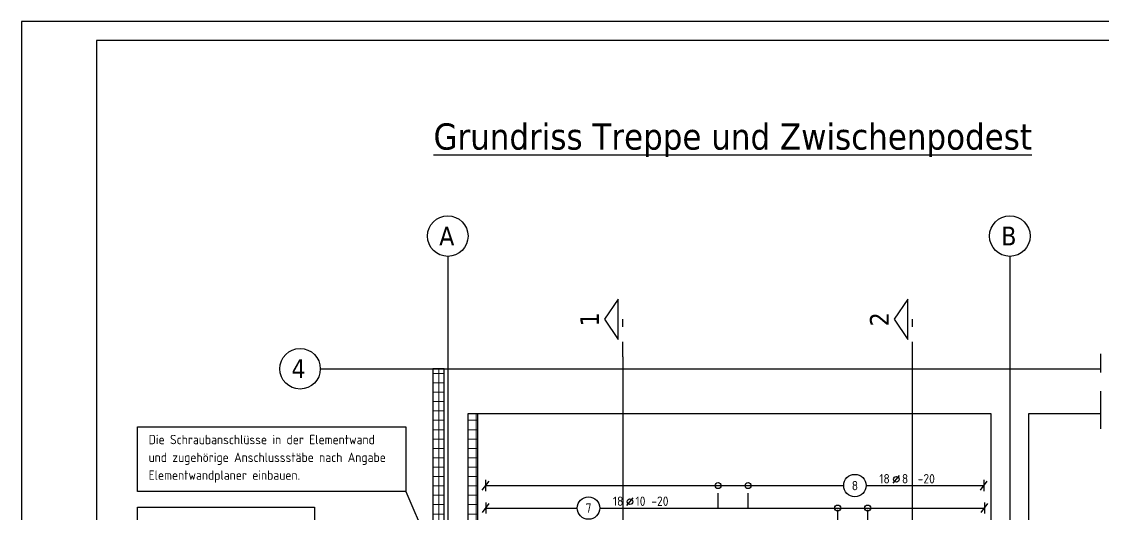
# Model space of a CAD drawing. Extents: x 0 to 27.3, y -4.8 to 14.9.
# Drawn here: x 0 to 7.22, y 11.56 to 14.85 of the extents above; entities that cross this region are included whole.
import ezdxf
from ezdxf.enums import TextEntityAlignment as Align

# ---------------------------------------------------------------- set-up
doc = ezdxf.new("R2010")
doc.units = 0
doc.header["$LTSCALE"] = 0.25
for name, pattern in [('AUSGEZOGEN', [1000.01, 1000, 0.01]), ('GESTRICHELTX2', [1.5, 1, -0.5]), ('STRICHPUNKT2', [0.55, 0.25, -0.125, 0.05, -0.125]), ('VERDECKT', [0.375, 0.25, -0.125])]:
    doc.linetypes.add(name, pattern=pattern)
for name, color, linetype in [('ACHSEN', 7, 'Continuous'), ('BETON', 7, 'Continuous'), ('HILFE', 7, 'Continuous'), ('RAHMEN', 7, 'Continuous'), ('RND', 7, 'Continuous'), ('SCHNITTE', 7, 'Continuous'), ('SFP_Achsen', 7, 'Continuous'), ('TEXT', 7, 'Continuous')]:
    doc.layers.add(name, color=color, linetype=linetype)
doc.layers.add('NOPLOT', color=7, linetype='Continuous', plot=False)
doc.layers.add('zila_01_rb_02_stb-fertig_05_schraff', color=144, linetype='Continuous', lineweight=9)
doc.styles.add('helv', font='tahoma.ttf')
doc.styles.add('txt', font='isocp.shx')

# ---------------------------------------------------------------- blocks, each defined once
blk = doc.blocks.new('DINA1')
at = {"layer": 'RAHMEN'}
for p, q in [((0, 59.4), (0, 0)), ((84.1, 59.4), (0, 59.4))]:
    blk.add_line(p, q, dxfattribs=at)
at = {"layer": 'RAHMEN', "color": 5}
for p, q in [((2, 58.9), (2, 0.5)), ((83.6, 58.9), (2, 58.9))]:
    blk.add_line(p, q, dxfattribs=at)
blk = doc.blocks.new('SCHN-1')
at = {"layer": 'SCHNITTE', "color": 5, "linetype": 'Continuous'}
blk.add_lwpolyline([(0.54, 0.125), (0, 0.485), (-0.54, 0.125)], close=True, dxfattribs=at)
at = {"layer": 'SCHNITTE', "color": 6, "linetype": 'Continuous', "style": 'helv'}
blk.add_attdef('SCHN-1', text='', height=0.5, dxfattribs=at).set_placement((0, 0.635), align=Align.CENTER)
blk = doc.blocks.new('LEI_GRE')
at = {"layer": 'RND', "color": 7, "linetype": 'Continuous'}
for p, q in [((-0.09, -0.12), (0.09, 0.12)), ((0, 0.15), (0, -0.15))]:
    blk.add_line(p, q, dxfattribs=at)
blk = doc.blocks.new('RND_LEI')
at = {"layer": 'RND', "color": 7, "linetype": 'Continuous'}
blk.add_line((1.022, 0.066), (1.19, 0.27), dxfattribs=at)
for centre, radius in [((0, 0), 0.3), ((1.106, 0.168), 0.075)]:
    blk.add_circle(centre, radius, dxfattribs=at)
at = {"layer": 'RND', "color": 7, "linetype": 'Continuous', "style": 'txt'}
blk.add_attdef('ANZ', text='', height=0.25, dxfattribs=at).set_placement((0.931, 0.057), align=Align.RIGHT)
for tag, p in [('DUM', (1.253, 0.057)), ('ABSTD', (1.674, 0.057)), ('POSTXT', (0.374, -0.327))]:
    blk.add_attdef(tag, p, '', height=0.25, dxfattribs=at)
blk.add_attdef('POSL', text='', height=0.25, dxfattribs=at).set_placement((0, 0), align=Align.MIDDLE)

msp = doc.modelspace()

# ---------------------------------------------------------------- hatches: boundary and pattern name
at = {"layer": 'zila_01_rb_02_stb-fertig_05_schraff', "linetype": 'AUSGEZOGEN'}
h = msp.add_hatch(dxfattribs=at)
h.set_pattern_fill('ANSI37', color=102, scale=0.5, angle=-45)
h.set_pattern_definition([(0, (-75.84206, 52.4414), (1e-17, 0.0625), []), (90, (-75.84206, 52.4414), (-0.0625, 2e-17), [])])
h.paths.add_polyline_path([(2.7429, 5.4599), (2.7679, 5.4599), (2.8179, 5.4599), (2.8179, 12.5349), (2.7429, 12.5349)])
h.paths.add_polyline_path([(2.9779, 5.0813), (3.0429, 5.0813), (3.0429, 12.2349), (2.9779, 12.2349)])
h.paths.add_polyline_path([(2.6929, 5.0813), (2.7679, 5.0813), (2.7679, 5.4599), (2.7429, 5.4599), (2.6929, 5.4599)])

# ---------------------------------------------------------------- linework, layer by layer
at = {"color": 0, "linetype": 'ByBlock', "lineweight": -2}
for points in [[(2.8179, 12.5349), (2.7429, 12.5349), (2.7429, 5.4599), (2.7679, 5.4599)], [(3.0429, 5.0813), (3.0429, 12.2349)]]:
    msp.add_lwpolyline(points, dxfattribs=at)
at = {"layer": 'ACHSEN', "color": 140, "linetype": 'AUSGEZOGEN'}
for p, q in [((2.8429, 13.2849), (2.8429, 5.0813)), ((6.5929, 13.2849), (6.5929, 5.0813)), ((1.9929, 12.5349), (7.2006, 12.5349))]:
    msp.add_line(p, q, dxfattribs=at)
at = {"layer": 'BETON', "color": 6, "linetype": 'AUSGEZOGEN', "lineweight": -2}
for p, q in [((2.8179, 12.5349), (7.2006, 12.5349)), ((2.8179, 5.4599), (2.8179, 12.5349)), ((6.4679, 12.2349), (2.9779, 12.2349)), ((2.9779, 12.2349), (2.9779, 5.0813)), ((6.4679, 5.0813), (6.4679, 12.2349)), ((7.2006, 12.2349), (6.7179, 12.2349)), ((6.7179, 12.2349), (6.7179, 5.0813))]:
    msp.add_line(p, q, dxfattribs=at)
at = {"layer": 'HILFE', "color": 102, "linetype": 'GESTRICHELTX2'}
msp.add_line((7.2006, 12.1349), (7.2006, 12.6349), dxfattribs=at)
at = {"layer": 'HILFE', "color": 102, "linetype": 'AUSGEZOGEN'}
msp.add_line((2.5622, 11.716), (2.842, 11.0699), dxfattribs=at)
at = {"layer": 'NOPLOT', "color": 191, "linetype": 'AUSGEZOGEN'}
for p, q in [((4.0104, 12.615), (4.0104, 6.6568)), ((5.9435, 5.7094), (5.9435, 12.615))]:
    msp.add_line(p, q, dxfattribs=at)
at = {"layer": 'RND', "color": 102, "linetype": 'VERDECKT'}
for p, q in [((4.6467, 11.2049), (4.6467, 11.7811)), ((4.8467, 11.2049), (4.8467, 11.7811)), ((5.4449, 11.0949), (5.4449, 11.6314)), ((5.6449, 11.0949), (5.6449, 11.6314))]:
    msp.add_line(p, q, dxfattribs=at)
at = {"layer": 'RND', "color": 7, "linetype": 'AUSGEZOGEN'}
for p, q in [((3.0958, 11.7561), (5.4844, 11.7561)), ((5.6344, 11.7561), (6.4196, 11.7561)), ((3.0962, 11.6064), (3.7071, 11.6064)), ((3.8571, 11.6064), (6.4243, 11.6064))]:
    msp.add_line(p, q, dxfattribs=at)
for centre in [(4.6467, 11.7561), (4.8467, 11.7561), (5.4449, 11.6064), (5.6449, 11.6064)]:
    msp.add_circle(centre, 0.02, dxfattribs=at)
at = {"layer": 'SCHNITTE', "color": 5, "linetype": 'STRICHPUNKT2'}
for p, q in [((4.0104, 12.615), (4.0104, 12.865)), ((5.9435, 12.615), (5.9435, 12.865))]:
    msp.add_line(p, q, dxfattribs=at)
at = {"layer": 'SFP_Achsen', "color": 7, "linetype": 'AUSGEZOGEN'}
for centre in [(2.8429, 13.4201), (6.5929, 13.4201), (1.8576, 12.5349)]:
    msp.add_circle(centre, 0.1352, dxfattribs=at)
at = {"layer": 'TEXT', "color": 7, "linetype": 'AUSGEZOGEN'}
for points in [[(0.7723, 12.1479), (2.5622, 12.1479), (2.5622, 11.716), (0.7723, 11.716)], [(0.7723, 11.6122), (1.9532, 11.6122), (1.9532, 11.1914), (0.7723, 11.1914)]]:
    msp.add_lwpolyline(points, close=True, dxfattribs=at)

# ---------------------------------------------------------------- block references
at = {"layer": 'RAHMEN', "color": 5, "xscale": 0.25, "yscale": 0.25, "zscale": 0.25}
msp.add_blockref('DINA1', (0, 0), dxfattribs=at)
at = {"layer": 'RND', "color": 7, "linetype": 'AUSGEZOGEN', "xscale": 0.25, "yscale": 0.25, "zscale": 0.25}
for p in [(3.0958, 11.7561), (6.4196, 11.7561), (3.0962, 11.6064), (6.4243, 11.6064)]:
    msp.add_blockref('LEI_GRE', p, dxfattribs=at)
for p, values in [((5.5594, 11.7561), {'POSL': '8', 'DUM': '8', 'ANZ': '18', 'ABSTD': '-20'}), ((3.7821, 11.6064), {'POSL': '7', 'DUM': '10', 'ANZ': '18', 'ABSTD': '-20'})]:
    msp.add_blockref('RND_LEI', p, dxfattribs=at).add_auto_attribs(values)
at = {"layer": 'SCHNITTE', "color": 5, "linetype": 'STRICHPUNKT2', "xscale": 0.25, "yscale": 0.25, "zscale": 0.25, "rotation": 90}
for p, values in [((4.0104, 12.865), {'SCHN-1': '1'}), ((5.9435, 12.865), {'SCHN-1': '2'})]:
    msp.add_blockref('SCHN-1', p, dxfattribs=at).add_auto_attribs(values)

# ---------------------------------------------------------------- texts
at = {"layer": 'SFP_Achsen', "color": 6, "linetype": 'AUSGEZOGEN', "style": 'helv'}
for s, p in [('A', (2.7858, 13.3579)), ('B', (6.5358, 13.3579)), ('4', (1.8006, 12.4727))]:
    msp.add_text(s, height=0.125, dxfattribs=at).set_placement(p)
at = {"layer": 'TEXT', "color": 5, "linetype": 'AUSGEZOGEN', "style": 'helv'}
msp.add_text('%%UGrundriss Treppe und Zwischenpodest', height=0.175, dxfattribs=at).set_placement((2.7478, 13.9965))
at = {"layer": 'TEXT', "color": 7, "linetype": 'AUSGEZOGEN', "style": 'txt'}
for s, p in [('Die Schraubanschlüsse in der Elementwand', (0.8472, 12.032)), ('und zugehörige Anschlussstäbe nach Angabe', (0.8472, 11.9133)), ('Elementwandplaner einbauen.', (0.8472, 11.7945))]:
    msp.add_text(s, height=0.0625, dxfattribs=at).set_placement(p)

doc.saveas('drawing.dxf')
